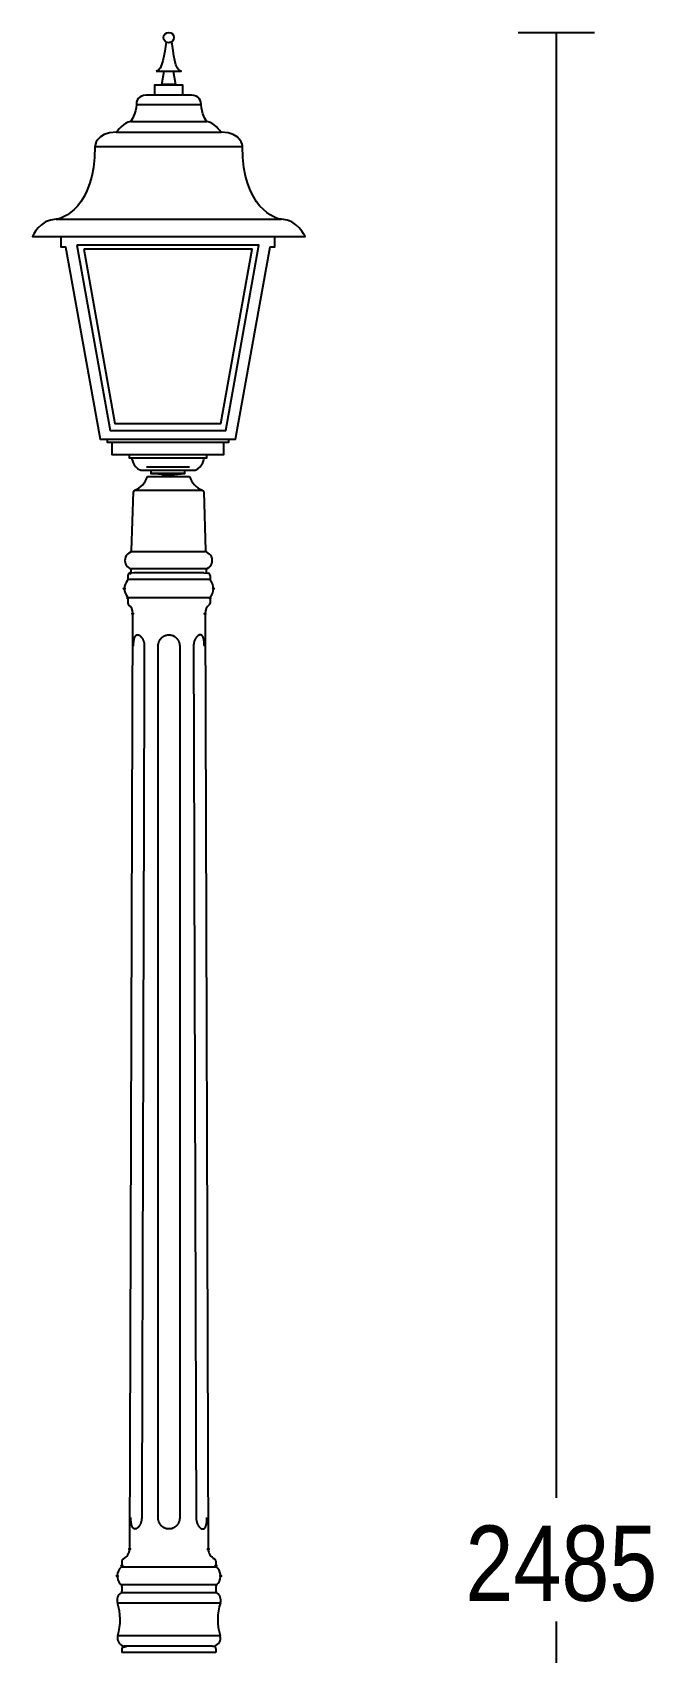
# Model space of a CAD drawing. Extents: x 0 to 72, y 0 to 378.
# Drawn here: x 5.8 to 71.7, y 206.5 to 378.4 of the extents above; entities that cross this region are included whole.
import ezdxf

# ---------------------------------------------------------------- set-up
doc = ezdxf.new("R2010")
doc.units = 0
doc.layers.add('LIVELLO_1', color=160, linetype='Continuous')
doc.styles.add('STD', font='txt')

# ---------------------------------------------------------------- blocks, each defined once
blk = doc.blocks.new('AI9-BLK1')
at = {"layer": 'LIVELLO_1', "color": 7}
for p, q in [((21.67, 189.06), (29.78, 189.06)), ((25.72, 189.06), (25.72, 33.6)), ((-18.81, 181.42), (-11.94, 181.42)), ((-19.41, 179.6), (-11.35, 179.6)), ((-20.93, 178.48), (-9.82, 178.48)), ((-23.2, 176.95), (-7.56, 176.95)), ((-27.33, 169.23), (-3.43, 169.23)), ((-21.92, 145.92), (-9.02, 145.92)), ((-21.4, 145.6), (-9.54, 145.6)), ((-19.59, 144.26), (-11.34, 144.26)), ((-19.31, 143.94), (-11.62, 143.94)), ((-17.75, 142.96), (-13.18, 142.96)), ((-17.63, 141.95), (-15.4, 141.95)), ((-17.27, 142.6), (-13.66, 142.6)), ((-13.72, 142.27), (-17.13, 142.27)), ((-16.1, 142.17), (-17.13, 142.27)), ((-16.83, 142.25), (-14.1, 142.25)), ((-16.1, 142.17), (-15.6, 142.17)), ((-15.6, 142.17), (-15.43, 142.17)), ((-15.43, 142.17), (-15.25, 142.17)), ((-15.4, 141.95), (-13.17, 141.95)), ((-15.25, 142.17), (-14.75, 142.17)), ((-14.75, 142.17), (-13.72, 142.27)), ((-19.31, 134.1), (-19.12, 140.3)), ((-15.4, 140.46), (-19.04, 140.46)), ((-11.75, 140.46), (-15.4, 140.46)), ((-11.67, 140.3), (-11.48, 134.1)), ((-15.4, 133.94), (-19.31, 133.94)), ((-11.48, 133.94), (-15.4, 133.94)), ((-19.71, 131.45), (-19.71, 131.02)), ((-11, 131.02), (-19.71, 131.02)), ((-19.08, 131.71), (-19.49, 131.67)), ((-15.4, 132.13), (-19.37, 132.13)), ((-19.37, 131.67), (-19.37, 131.98)), ((-11.64, 131.71), (-19.08, 131.71)), ((-11.89, 131.71), (-18.74, 131.71)), ((-11.42, 132.13), (-15.4, 132.13)), ((-11.64, 131.71), (-11.23, 131.67)), ((-11.42, 131.98), (-11.42, 131.67)), ((-11, 131.45), (-11, 131.02)), ((-19.71, 129.06), (-19.71, 128.51)), ((-11, 129.06), (-19.71, 129.06)), ((-11, 129.06), (-11, 128.51)), ((-19.52, 28.16), (-19.19, 127.42)), ((-11.52, 127.42), (-11.19, 28.16)), ((-10.3, 26.23), (-20.42, 26.23)), ((-20.34, 26.88), (-20.34, 26.4)), ((-10.37, 26.88), (-10.37, 26.4)), ((-10.3, 24.35), (-20.42, 24.35)), ((-20.34, 24.18), (-20.34, 23.67)), ((-10.37, 24.18), (-10.37, 23.67)), ((-20.81, 22.46), (-9.9, 22.46)), ((-10.27, 23.49), (-20.44, 23.49)), ((-20.78, 18.98), (-9.93, 18.98)), ((25.72, 20.46), (25.72, -167.7)), ((-20.34, 17.58), (-20.34, 17.17)), ((-20.12, 17.8), (-19.82, 17.83)), ((-10.72, 17.83), (-19.99, 17.83)), ((-10.89, 17.83), (-19.82, 17.83)), ((-10.59, 17.8), (-10.89, 17.83)), ((-10.37, 17.58), (-10.37, 17.17)), ((-10.37, 17.17), (-20.34, 17.17))]:
    blk.add_line(p, q, dxfattribs=at)
for points in [[(-14.65, 183.52), (-16.1, 183.52), (-15.86, 184.94), (-14.89, 184.94)], [(-25.12, 166.48), (-21.6, 146.83), (-9.33, 146.83), (-5.81, 166.48)], [(-24.4, 166.08), (-21.08, 147.58), (-9.86, 147.58), (-6.53, 166.08)]]:
    blk.add_lwpolyline(points, close=True, dxfattribs=at)
blk.add_lwpolyline([(-16.85, 182.41), (-16.85, 183.49), (-15.4, 183.49), (-13.91, 183.49), (-13.91, 182.41)], dxfattribs=at)
for centre, radius in [((-15.38, 188.51), 0.547), ((-20.09, 130.04), 0.0685), ((-19.71, 129.06), 0.0685), ((-11, 129.06), 0.0684), ((-11.52, 127.38), 0.0685), ((-19.52, 28.16), 0.0688), ((-9.87, 25.29), 0.0685), ((-20.12, 17.8), 0.068)]:
    blk.add_circle(centre, radius, dxfattribs=at)
for centre, major_axis, ratio in [((-19.49, 131.67), (0.0001, -0.0718), 0.977218), ((-10.63, 130.04), (0.0692, 0), 0.987641), ((-19.19, 127.38), (0.0693, 0), 0.988914), ((-11.19, 28.16), (0.0693, 0), 0.988914), ((-20.34, 26.4), (-0.0022, -0.072), 0.943358), ((-10.37, 26.4), (0.0027, -0.072), 0.962257), ((-20.84, 25.29), (0.0702, 0), 0.974574), ((-19.99, 17.83), (0.0685, 0), 0.973943)]:
    blk.add_ellipse(centre, major_axis=major_axis, ratio=ratio, dxfattribs=at)
for points, knots in [([(-16.71, 184.94), (-16.06, 184.94), (-15.83, 186.87), (-15.64, 188.03), (-15.56, 187.99), (-15.47, 187.97), (-15.38, 187.97), (-15.26, 187.97), (-15.15, 188.01), (-15.06, 188.07), (-14.86, 186.91), (-14.71, 184.94), (-14.05, 184.94), (-14.05, 184.94), (-16.71, 184.94), (-16.71, 184.94)], [0, 0, 0, 0, 1, 1, 1, 2, 2, 2, 3, 3, 3, 4, 4, 4, 5, 5, 5, 5]), ([(-15.38, 167.41), (-15.38, 167.41), (-29.84, 167.41), (-29.84, 167.41), (-29.84, 167.41), (-29.05, 169.23), (-27.33, 169.23), (-26.78, 169.23), (-23.2, 170.41), (-23.2, 176.95), (-23.2, 176.95), (-23.15, 178.48), (-20.93, 178.48), (-20.93, 178.48), (-20.09, 179.6), (-19.41, 179.6), (-19.41, 179.6), (-18.81, 180.49), (-18.81, 181.42), (-18.81, 182.11), (-18.31, 182.41), (-17.49, 182.41), (-17.49, 182.41), (-15.38, 182.41), (-15.38, 182.41), (-15.38, 182.41), (-13.27, 182.41), (-13.27, 182.41), (-12.44, 182.41), (-11.94, 182.11), (-11.94, 181.42), (-11.94, 180.49), (-11.35, 179.6), (-11.35, 179.6), (-10.66, 179.6), (-9.82, 178.48), (-9.82, 178.48), (-7.6, 178.48), (-7.56, 176.95), (-7.56, 176.95), (-7.56, 170.41), (-3.97, 169.23), (-3.43, 169.23), (-1.71, 169.23), (-0.92, 167.41), (-0.92, 167.41), (-0.92, 167.41), (-15.38, 167.41), (-15.38, 167.41)], [0, 0, 0, 0, 1, 1, 1, 2, 2, 2, 3, 3, 3, 4, 4, 4, 5, 5, 5, 6, 6, 6, 7, 7, 7, 8, 8, 8, 9, 9, 9, 10, 10, 10, 11, 11, 11, 12, 12, 12, 13, 13, 13, 14, 14, 14, 15, 15, 15, 16, 16, 16, 16]), ([(-26.81, 167.35), (-26.81, 167.35), (-26.81, 166.32), (-26.81, 166.32), (-26.81, 166.32), (-26.33, 166.32), (-26.33, 166.32), (-26.33, 166.32), (-22.64, 145.92), (-22.64, 145.92), (-22.64, 145.92), (-21.92, 145.92), (-21.92, 145.92), (-21.92, 145.92), (-21.92, 145.6), (-21.92, 145.6), (-21.92, 145.6), (-21.4, 145.6), (-21.4, 145.6), (-21.4, 145.6), (-21.4, 144.26), (-21.4, 144.26), (-21.4, 144.26), (-19.59, 144.26), (-19.59, 144.26), (-19.59, 144.26), (-19.59, 143.94), (-19.59, 143.94), (-19.59, 143.94), (-19.31, 143.94), (-19.31, 143.94), (-19.31, 143.94), (-19.23, 142.96), (-18.35, 142.6), (-18.35, 142.6), (-17.27, 142.6), (-17.27, 142.6), (-17.27, 142.6), (-17.27, 142.25), (-17.27, 142.25), (-17.27, 142.25), (-16.83, 142.25), (-16.83, 142.25)], [0, 0, 0, 0, 1, 1, 1, 2, 2, 2, 3, 3, 3, 4, 4, 4, 5, 5, 5, 6, 6, 6, 7, 7, 7, 8, 8, 8, 9, 9, 9, 10, 10, 10, 11, 11, 11, 12, 12, 12, 13, 13, 13, 14, 14, 14, 14]), ([(-14.1, 142.25), (-14.1, 142.25), (-13.66, 142.25), (-13.66, 142.25), (-13.66, 142.25), (-13.66, 142.6), (-13.66, 142.6), (-13.66, 142.6), (-12.58, 142.6), (-12.58, 142.6), (-11.7, 142.96), (-11.62, 143.94), (-11.62, 143.94), (-11.62, 143.94), (-11.34, 143.94), (-11.34, 143.94), (-11.34, 143.94), (-11.34, 144.26), (-11.34, 144.26), (-11.34, 144.26), (-9.54, 144.26), (-9.54, 144.26), (-9.54, 144.26), (-9.54, 145.6), (-9.54, 145.6), (-9.54, 145.6), (-9.02, 145.6), (-9.02, 145.6), (-9.02, 145.6), (-9.02, 145.92), (-9.02, 145.92), (-9.02, 145.92), (-8.3, 145.92), (-8.3, 145.92), (-8.3, 145.92), (-4.61, 166.32), (-4.61, 166.32), (-4.61, 166.32), (-4.13, 166.32), (-4.13, 166.32), (-4.13, 166.32), (-4.13, 167.35), (-4.13, 167.35)], [0, 0, 0, 0, 1, 1, 1, 2, 2, 2, 3, 3, 3, 4, 4, 4, 5, 5, 5, 6, 6, 6, 7, 7, 7, 8, 8, 8, 9, 9, 9, 10, 10, 10, 11, 11, 11, 12, 12, 12, 13, 13, 13, 14, 14, 14, 14]), ([(-15.6, 142.17), (-15.6, 142.17), (-15.6, 142.17), (-15.6, 142.17), (-15.6, 142.17), (-15.6, 142.17), (-15.6, 142.17), (-15.6, 142.17), (-15.6, 142.17), (-15.6, 142.17)], [0, 0, 0, 0, 1, 1, 1, 2, 2, 2, 3, 3, 3, 3]), ([(-15.43, 142.17), (-15.43, 142.17), (-15.43, 142.17), (-15.43, 142.17), (-15.43, 142.17), (-15.43, 142.17), (-15.43, 142.17), (-15.43, 142.17), (-15.43, 142.17), (-15.43, 142.17)], [0, 0, 0, 0, 1, 1, 1, 2, 2, 2, 3, 3, 3, 3]), ([(-19.45, 133.9), (-19.93, 133.71), (-20.16, 133.16), (-19.96, 132.67), (-19.87, 132.46), (-19.71, 132.29), (-19.5, 132.18)], [0, 0, 0, 0, 1, 1, 1, 2, 2, 2, 2]), ([(-11.3, 132.18), (-10.83, 132.41), (-10.63, 132.97), (-10.85, 133.44), (-10.95, 133.65), (-11.13, 133.81), (-11.34, 133.9)], [0, 0, 0, 0, 1, 1, 1, 2, 2, 2, 2]), ([(-19.11, 123.93), (-19.11, 123.98), (-19.11, 124.02), (-19.1, 124.07), (-19.1, 124.11), (-19.1, 124.15), (-19.1, 124.19), (-19.1, 124.22), (-19.1, 124.25), (-19.1, 124.28), (-19.09, 124.31), (-19.09, 124.35), (-19.09, 124.38), (-19.09, 124.4), (-19.08, 124.42), (-19.08, 124.44), (-19.08, 124.46), (-19.08, 124.48), (-19.08, 124.5), (-19.07, 124.52), (-19.07, 124.54), (-19.07, 124.56), (-19.06, 124.58), (-19.06, 124.6), (-19.05, 124.63), (-19.05, 124.65), (-19.05, 124.66), (-19.04, 124.69), (-19.04, 124.7), (-19.03, 124.72), (-19.03, 124.74), (-19.02, 124.76), (-19.02, 124.78), (-19.02, 124.79), (-19.01, 124.81), (-19.01, 124.83), (-19, 124.84), (-18.99, 124.86), (-18.99, 124.87), (-18.98, 124.89), (-18.98, 124.9), (-18.97, 124.91), (-18.96, 124.93), (-18.96, 124.94), (-18.95, 124.96), (-18.94, 124.97), (-18.94, 124.98), (-18.93, 124.99), (-18.92, 125), (-18.92, 125.01), (-18.91, 125.02), (-18.91, 125.03), (-18.9, 125.04), (-18.89, 125.05), (-18.88, 125.06), (-18.88, 125.06), (-18.87, 125.07), (-18.86, 125.08), (-18.85, 125.08), (-18.85, 125.09), (-18.84, 125.1), (-18.83, 125.1), (-18.82, 125.11), (-18.81, 125.11), (-18.8, 125.12), (-18.79, 125.12), (-18.79, 125.12), (-18.78, 125.13), (-18.77, 125.13), (-18.76, 125.14), (-18.75, 125.14), (-18.74, 125.14), (-18.74, 125.14), (-18.73, 125.14), (-18.72, 125.14), (-18.71, 125.14), (-18.7, 125.15), (-18.69, 125.15), (-18.68, 125.15), (-18.67, 125.15), (-18.66, 125.15), (-18.65, 125.14), (-18.64, 125.14), (-18.63, 125.14), (-18.62, 125.14), (-18.61, 125.14), (-18.6, 125.14), (-18.59, 125.13), (-18.58, 125.13), (-18.58, 125.13), (-18.56, 125.12), (-18.55, 125.12), (-18.54, 125.11), (-18.53, 125.11), (-18.53, 125.11), (-18.51, 125.1), (-18.5, 125.1), (-18.49, 125.09), (-18.48, 125.08), (-18.47, 125.08), (-18.46, 125.07), (-18.45, 125.06), (-18.44, 125.06), (-18.43, 125.05), (-18.42, 125.04), (-18.41, 125.03), (-18.4, 125.02), (-18.38, 125.01), (-18.37, 125), (-18.36, 124.99), (-18.35, 124.98), (-18.34, 124.97), (-18.33, 124.96), (-18.32, 124.94), (-18.31, 124.93), (-18.3, 124.92), (-18.28, 124.9), (-18.27, 124.89), (-18.26, 124.88), (-18.25, 124.86), (-18.24, 124.84), (-18.22, 124.83), (-18.21, 124.81), (-18.2, 124.8), (-18.19, 124.78), (-18.18, 124.76), (-18.17, 124.74), (-18.16, 124.72), (-18.15, 124.71), (-18.14, 124.69), (-18.13, 124.67), (-18.12, 124.65), (-18.12, 124.63), (-18.1, 124.61), (-18.09, 124.58), (-18.08, 124.57), (-18.08, 124.54), (-18.07, 124.52), (-18.06, 124.5), (-18.05, 124.48), (-18.05, 124.46), (-18.04, 124.44), (-18.03, 124.42), (-18.03, 124.4), (-18.02, 124.38), (-18.01, 124.35), (-18.01, 124.31), (-18, 124.29), (-18, 124.25), (-17.99, 124.22), (-17.98, 124.19), (-17.98, 124.15), (-17.97, 124.11), (-17.97, 124.07), (-17.97, 124.02), (-17.97, 123.98), (-17.97, 123.93)], [0, 0, 0, 0, 1, 1, 1, 2, 2, 2, 3, 3, 3, 4, 4, 4, 5, 5, 5, 6, 6, 6, 7, 7, 7, 8, 8, 8, 9, 9, 9, 10, 10, 10, 11, 11, 11, 12, 12, 12, 13, 13, 13, 14, 14, 14, 15, 15, 15, 16, 16, 16, 17, 17, 17, 18, 18, 18, 19, 19, 19, 20, 20, 20, 21, 21, 21, 22, 22, 22, 23, 23, 23, 24, 24, 24, 25, 25, 25, 26, 26, 26, 27, 27, 27, 28, 28, 28, 29, 29, 29, 30, 30, 30, 31, 31, 31, 32, 32, 32, 33, 33, 33, 34, 34, 34, 35, 35, 35, 36, 36, 36, 37, 37, 37, 38, 38, 38, 39, 39, 39, 40, 40, 40, 41, 41, 41, 42, 42, 42, 43, 43, 43, 44, 44, 44, 45, 45, 45, 46, 46, 46, 47, 47, 47, 48, 48, 48, 49, 49, 49, 50, 50, 50, 51, 51, 51, 52, 52, 52, 52]), ([(-17.97, 123.93), (-18.01, 108.53), (-18.06, 93.12), (-18.1, 77.71), (-18.15, 62.31), (-18.19, 46.9), (-18.24, 31.49)], [0, 0, 0, 0, 1, 1, 1, 2, 2, 2, 2]), ([(-16.5, 123.93), (-16.5, 123.97), (-16.5, 124.02), (-16.49, 124.06), (-16.49, 124.1), (-16.48, 124.14), (-16.48, 124.18), (-16.47, 124.21), (-16.46, 124.24), (-16.46, 124.27), (-16.45, 124.29), (-16.44, 124.32), (-16.43, 124.35), (-16.42, 124.37), (-16.42, 124.39), (-16.41, 124.41), (-16.4, 124.43), (-16.39, 124.45), (-16.38, 124.47), (-16.37, 124.49), (-16.36, 124.51), (-16.35, 124.53), (-16.34, 124.55), (-16.33, 124.57), (-16.32, 124.59), (-16.31, 124.61), (-16.3, 124.63), (-16.29, 124.64), (-16.28, 124.66), (-16.26, 124.68), (-16.25, 124.7), (-16.23, 124.71), (-16.22, 124.73), (-16.21, 124.75), (-16.19, 124.77), (-16.18, 124.78), (-16.16, 124.8), (-16.15, 124.82), (-16.13, 124.83), (-16.12, 124.84), (-16.1, 124.86), (-16.09, 124.88), (-16.07, 124.89), (-16.05, 124.9), (-16.04, 124.91), (-16.02, 124.92), (-16, 124.94), (-15.99, 124.95), (-15.97, 124.96), (-15.95, 124.97), (-15.94, 124.98), (-15.92, 124.99), (-15.9, 125), (-15.89, 125.01), (-15.87, 125.03), (-15.85, 125.03), (-15.83, 125.04), (-15.82, 125.05), (-15.8, 125.05), (-15.78, 125.06), (-15.77, 125.07), (-15.75, 125.07), (-15.74, 125.08), (-15.72, 125.09), (-15.71, 125.09), (-15.69, 125.1), (-15.67, 125.1), (-15.65, 125.11), (-15.63, 125.11), (-15.61, 125.12), (-15.59, 125.12), (-15.56, 125.13), (-15.54, 125.13), (-15.51, 125.14), (-15.48, 125.14), (-15.45, 125.14), (-15.42, 125.14), (-15.39, 125.15), (-15.36, 125.15)], [0, 0, 0, 0, 1, 1, 1, 2, 2, 2, 3, 3, 3, 4, 4, 4, 5, 5, 5, 6, 6, 6, 7, 7, 7, 8, 8, 8, 9, 9, 9, 10, 10, 10, 11, 11, 11, 12, 12, 12, 13, 13, 13, 14, 14, 14, 15, 15, 15, 16, 16, 16, 17, 17, 17, 18, 18, 18, 19, 19, 19, 20, 20, 20, 21, 21, 21, 22, 22, 22, 23, 23, 23, 24, 24, 24, 25, 25, 25, 26, 26, 26, 26]), ([(-16.5, 31.49), (-16.5, 46.9), (-16.5, 62.31), (-16.5, 77.71), (-16.5, 93.12), (-16.5, 108.53), (-16.5, 123.93)], [0, 0, 0, 0, 1, 1, 1, 2, 2, 2, 2]), ([(-15.36, 125.15), (-15.33, 125.15), (-15.29, 125.14), (-15.26, 125.14), (-15.23, 125.14), (-15.2, 125.14), (-15.18, 125.13), (-15.15, 125.13), (-15.13, 125.12), (-15.11, 125.12), (-15.08, 125.11), (-15.06, 125.11), (-15.04, 125.1), (-15.03, 125.1), (-15.01, 125.09), (-14.99, 125.09), (-14.98, 125.08), (-14.96, 125.07), (-14.95, 125.07), (-14.93, 125.06), (-14.91, 125.06), (-14.9, 125.05), (-14.88, 125.04), (-14.86, 125.03), (-14.85, 125.03), (-14.83, 125.01), (-14.81, 125), (-14.79, 124.99), (-14.78, 124.98), (-14.76, 124.97), (-14.74, 124.96), (-14.73, 124.95), (-14.71, 124.94), (-14.69, 124.92), (-14.68, 124.91), (-14.66, 124.9), (-14.65, 124.89), (-14.63, 124.88), (-14.62, 124.86), (-14.6, 124.84), (-14.58, 124.83), (-14.57, 124.82), (-14.55, 124.8), (-14.54, 124.78), (-14.52, 124.77), (-14.51, 124.75), (-14.49, 124.74), (-14.48, 124.71), (-14.47, 124.7), (-14.45, 124.68), (-14.44, 124.66), (-14.43, 124.65), (-14.42, 124.63), (-14.4, 124.61), (-14.39, 124.59), (-14.38, 124.57), (-14.37, 124.55), (-14.36, 124.53), (-14.35, 124.51), (-14.34, 124.49), (-14.33, 124.47), (-14.32, 124.45), (-14.31, 124.43), (-14.31, 124.41), (-14.3, 124.39), (-14.29, 124.37), (-14.28, 124.35), (-14.27, 124.32), (-14.27, 124.29), (-14.26, 124.27), (-14.25, 124.24), (-14.24, 124.21), (-14.24, 124.18), (-14.23, 124.14), (-14.22, 124.1), (-14.22, 124.06), (-14.22, 124.02), (-14.21, 123.97), (-14.21, 123.93)], [0, 0, 0, 0, 1, 1, 1, 2, 2, 2, 3, 3, 3, 4, 4, 4, 5, 5, 5, 6, 6, 6, 7, 7, 7, 8, 8, 8, 9, 9, 9, 10, 10, 10, 11, 11, 11, 12, 12, 12, 13, 13, 13, 14, 14, 14, 15, 15, 15, 16, 16, 16, 17, 17, 17, 18, 18, 18, 19, 19, 19, 20, 20, 20, 21, 21, 21, 22, 22, 22, 23, 23, 23, 24, 24, 24, 25, 25, 25, 26, 26, 26, 26]), ([(-14.21, 123.93), (-14.21, 108.53), (-14.21, 93.12), (-14.21, 77.71), (-14.21, 62.31), (-14.21, 46.9), (-14.21, 31.49)], [0, 0, 0, 0, 1, 1, 1, 2, 2, 2, 2]), ([(-11.6, 123.93), (-11.6, 123.98), (-11.6, 124.02), (-11.61, 124.07), (-11.61, 124.11), (-11.61, 124.15), (-11.61, 124.19), (-11.61, 124.22), (-11.62, 124.25), (-11.62, 124.28), (-11.62, 124.31), (-11.62, 124.35), (-11.63, 124.38), (-11.63, 124.4), (-11.63, 124.42), (-11.63, 124.44), (-11.63, 124.46), (-11.64, 124.48), (-11.64, 124.5), (-11.64, 124.52), (-11.65, 124.54), (-11.65, 124.56), (-11.65, 124.58), (-11.66, 124.6), (-11.66, 124.63), (-11.66, 124.65), (-11.67, 124.66), (-11.67, 124.69), (-11.68, 124.7), (-11.68, 124.72), (-11.69, 124.74), (-11.69, 124.76), (-11.7, 124.78), (-11.7, 124.79), (-11.7, 124.81), (-11.71, 124.83), (-11.71, 124.84), (-11.72, 124.86), (-11.72, 124.87), (-11.73, 124.89), (-11.74, 124.9), (-11.74, 124.92), (-11.75, 124.93), (-11.76, 124.94), (-11.76, 124.96), (-11.77, 124.97), (-11.77, 124.98), (-11.78, 124.99), (-11.79, 125), (-11.79, 125.01), (-11.8, 125.02), (-11.81, 125.03), (-11.82, 125.04), (-11.82, 125.05), (-11.83, 125.06), (-11.84, 125.06), (-11.85, 125.07), (-11.85, 125.08), (-11.86, 125.08), (-11.87, 125.09), (-11.88, 125.1), (-11.89, 125.1), (-11.89, 125.11), (-11.9, 125.11), (-11.91, 125.12), (-11.92, 125.12), (-11.93, 125.12), (-11.93, 125.13), (-11.94, 125.13), (-11.95, 125.14), (-11.96, 125.14), (-11.97, 125.14), (-11.98, 125.14), (-11.99, 125.14), (-12, 125.14), (-12.01, 125.14), (-12.01, 125.15), (-12.02, 125.15), (-12.03, 125.15), (-12.04, 125.15), (-12.05, 125.15), (-12.06, 125.14), (-12.07, 125.14), (-12.08, 125.14), (-12.09, 125.14), (-12.1, 125.14), (-12.11, 125.14), (-12.12, 125.13), (-12.13, 125.13), (-12.14, 125.13), (-12.15, 125.12), (-12.16, 125.12), (-12.17, 125.11), (-12.18, 125.11), (-12.19, 125.11), (-12.2, 125.1), (-12.21, 125.1), (-12.22, 125.09), (-12.23, 125.08), (-12.24, 125.08), (-12.25, 125.07), (-12.26, 125.06), (-12.27, 125.06), (-12.29, 125.05), (-12.3, 125.04), (-12.31, 125.03), (-12.32, 125.02), (-12.33, 125.01), (-12.34, 125), (-12.35, 124.99), (-12.36, 124.98), (-12.37, 124.97), (-12.39, 124.96), (-12.4, 124.94), (-12.41, 124.93), (-12.42, 124.92), (-12.43, 124.9), (-12.44, 124.89), (-12.45, 124.87), (-12.47, 124.86), (-12.48, 124.84), (-12.49, 124.83), (-12.5, 124.81), (-12.51, 124.8), (-12.52, 124.78), (-12.53, 124.76), (-12.54, 124.74), (-12.55, 124.72), (-12.56, 124.7), (-12.57, 124.69), (-12.58, 124.66), (-12.59, 124.65), (-12.6, 124.63), (-12.61, 124.6), (-12.62, 124.58), (-12.63, 124.56), (-12.64, 124.54), (-12.65, 124.52), (-12.65, 124.5), (-12.66, 124.48), (-12.67, 124.46), (-12.67, 124.44), (-12.68, 124.42), (-12.68, 124.4), (-12.69, 124.38), (-12.7, 124.35), (-12.71, 124.31), (-12.71, 124.28), (-12.72, 124.25), (-12.72, 124.22), (-12.73, 124.19), (-12.73, 124.15), (-12.74, 124.11), (-12.74, 124.07), (-12.75, 124.02), (-12.75, 123.98), (-12.75, 123.93)], [0, 0, 0, 0, 1, 1, 1, 2, 2, 2, 3, 3, 3, 4, 4, 4, 5, 5, 5, 6, 6, 6, 7, 7, 7, 8, 8, 8, 9, 9, 9, 10, 10, 10, 11, 11, 11, 12, 12, 12, 13, 13, 13, 14, 14, 14, 15, 15, 15, 16, 16, 16, 17, 17, 17, 18, 18, 18, 19, 19, 19, 20, 20, 20, 21, 21, 21, 22, 22, 22, 23, 23, 23, 24, 24, 24, 25, 25, 25, 26, 26, 26, 27, 27, 27, 28, 28, 28, 29, 29, 29, 30, 30, 30, 31, 31, 31, 32, 32, 32, 33, 33, 33, 34, 34, 34, 35, 35, 35, 36, 36, 36, 37, 37, 37, 38, 38, 38, 39, 39, 39, 40, 40, 40, 41, 41, 41, 42, 42, 42, 43, 43, 43, 44, 44, 44, 45, 45, 45, 46, 46, 46, 47, 47, 47, 48, 48, 48, 49, 49, 49, 50, 50, 50, 51, 51, 51, 52, 52, 52, 52]), ([(-12.75, 123.93), (-12.7, 108.53), (-12.66, 93.12), (-12.61, 77.71), (-12.56, 62.31), (-12.52, 46.9), (-12.47, 31.49)], [0, 0, 0, 0, 1, 1, 1, 2, 2, 2, 2]), ([(-18.24, 31.49), (-18.24, 31.45), (-18.24, 31.4), (-18.25, 31.36), (-18.25, 31.32), (-18.25, 31.28), (-18.26, 31.23), (-18.27, 31.2), (-18.27, 31.17), (-18.28, 31.14), (-18.28, 31.11), (-18.29, 31.08), (-18.3, 31.05), (-18.3, 31.03), (-18.31, 31.01), (-18.32, 30.99), (-18.33, 30.96), (-18.33, 30.94), (-18.34, 30.92), (-18.35, 30.9), (-18.36, 30.88), (-18.36, 30.86), (-18.37, 30.84), (-18.38, 30.82), (-18.39, 30.8), (-18.4, 30.78), (-18.41, 30.76), (-18.42, 30.74), (-18.43, 30.72), (-18.44, 30.7), (-18.45, 30.69), (-18.45, 30.67), (-18.47, 30.65), (-18.48, 30.64), (-18.49, 30.62), (-18.5, 30.6), (-18.51, 30.59), (-18.52, 30.57), (-18.53, 30.56), (-18.54, 30.55), (-18.55, 30.53), (-18.56, 30.51), (-18.58, 30.5), (-18.58, 30.49), (-18.6, 30.48), (-18.61, 30.47), (-18.62, 30.46), (-18.63, 30.44), (-18.64, 30.43), (-18.65, 30.42), (-18.66, 30.41), (-18.67, 30.41), (-18.68, 30.4), (-18.69, 30.39), (-18.71, 30.38), (-18.72, 30.37), (-18.73, 30.37), (-18.74, 30.35), (-18.75, 30.35), (-18.76, 30.34), (-18.77, 30.34), (-18.78, 30.33), (-18.79, 30.33), (-18.8, 30.32), (-18.81, 30.31), (-18.82, 30.31), (-18.83, 30.31), (-18.84, 30.3), (-18.85, 30.3), (-18.86, 30.3), (-18.87, 30.29), (-18.88, 30.29), (-18.89, 30.29), (-18.9, 30.28), (-18.91, 30.28), (-18.92, 30.28), (-18.93, 30.28), (-18.94, 30.28), (-18.95, 30.28), (-18.95, 30.28), (-18.98, 30.28), (-18.98, 30.28), (-18.98, 30.28), (-19, 30.28), (-19.01, 30.28), (-19.02, 30.29), (-19.02, 30.29), (-19.03, 30.29), (-19.04, 30.29), (-19.05, 30.3), (-19.06, 30.3), (-19.07, 30.31), (-19.08, 30.31), (-19.08, 30.31), (-19.09, 30.32), (-19.1, 30.32), (-19.11, 30.33), (-19.12, 30.34), (-19.13, 30.34), (-19.13, 30.35), (-19.14, 30.35), (-19.15, 30.36), (-19.15, 30.37), (-19.16, 30.37), (-19.17, 30.39), (-19.18, 30.4), (-19.18, 30.41), (-19.19, 30.41), (-19.2, 30.42), (-19.2, 30.43), (-19.21, 30.44), (-19.22, 30.46), (-19.23, 30.47), (-19.23, 30.48), (-19.24, 30.5), (-19.25, 30.51), (-19.25, 30.52), (-19.26, 30.54), (-19.27, 30.55), (-19.27, 30.57), (-19.27, 30.58), (-19.28, 30.6), (-19.29, 30.61), (-19.29, 30.63), (-19.3, 30.65), (-19.3, 30.66), (-19.31, 30.68), (-19.31, 30.7), (-19.31, 30.72), (-19.32, 30.74), (-19.32, 30.76), (-19.33, 30.78), (-19.33, 30.79), (-19.34, 30.81), (-19.34, 30.84), (-19.34, 30.86), (-19.35, 30.88), (-19.35, 30.9), (-19.35, 30.92), (-19.36, 30.94), (-19.36, 30.96), (-19.36, 30.98), (-19.36, 31), (-19.37, 31.02), (-19.37, 31.04), (-19.37, 31.07), (-19.37, 31.11), (-19.38, 31.14), (-19.38, 31.17), (-19.38, 31.2), (-19.38, 31.23), (-19.38, 31.27), (-19.38, 31.32), (-19.39, 31.36), (-19.39, 31.4), (-19.39, 31.45), (-19.39, 31.49)], [0, 0, 0, 0, 1, 1, 1, 2, 2, 2, 3, 3, 3, 4, 4, 4, 5, 5, 5, 6, 6, 6, 7, 7, 7, 8, 8, 8, 9, 9, 9, 10, 10, 10, 11, 11, 11, 12, 12, 12, 13, 13, 13, 14, 14, 14, 15, 15, 15, 16, 16, 16, 17, 17, 17, 18, 18, 18, 19, 19, 19, 20, 20, 20, 21, 21, 21, 22, 22, 22, 23, 23, 23, 24, 24, 24, 25, 25, 25, 26, 26, 26, 27, 27, 27, 28, 28, 28, 29, 29, 29, 30, 30, 30, 31, 31, 31, 32, 32, 32, 33, 33, 33, 34, 34, 34, 35, 35, 35, 36, 36, 36, 37, 37, 37, 38, 38, 38, 39, 39, 39, 40, 40, 40, 41, 41, 41, 42, 42, 42, 43, 43, 43, 44, 44, 44, 45, 45, 45, 46, 46, 46, 47, 47, 47, 48, 48, 48, 49, 49, 49, 50, 50, 50, 51, 51, 51, 52, 52, 52, 52]), ([(-15.36, 30.28), (-15.39, 30.28), (-15.43, 30.28), (-15.46, 30.28), (-15.49, 30.29), (-15.52, 30.29), (-15.56, 30.3), (-15.58, 30.3), (-15.6, 30.31), (-15.63, 30.31), (-15.65, 30.32), (-15.67, 30.33), (-15.7, 30.34), (-15.71, 30.34), (-15.73, 30.34), (-15.75, 30.35), (-15.77, 30.36), (-15.78, 30.37), (-15.8, 30.37), (-15.82, 30.38), (-15.83, 30.39), (-15.85, 30.4), (-15.87, 30.41), (-15.89, 30.41), (-15.91, 30.43), (-15.93, 30.43), (-15.94, 30.45), (-15.96, 30.46), (-15.98, 30.47), (-16, 30.48), (-16.01, 30.5), (-16.03, 30.51), (-16.05, 30.53), (-16.07, 30.54), (-16.09, 30.55), (-16.1, 30.57), (-16.12, 30.58), (-16.14, 30.6), (-16.15, 30.61), (-16.17, 30.63), (-16.19, 30.65), (-16.2, 30.67), (-16.21, 30.69), (-16.23, 30.7), (-16.24, 30.72), (-16.26, 30.74), (-16.28, 30.76), (-16.29, 30.78), (-16.3, 30.8), (-16.31, 30.82), (-16.33, 30.84), (-16.34, 30.86), (-16.35, 30.88), (-16.36, 30.9), (-16.37, 30.93), (-16.38, 30.95), (-16.39, 30.97), (-16.4, 30.99), (-16.41, 31.01), (-16.42, 31.03), (-16.43, 31.05), (-16.44, 31.08), (-16.44, 31.11), (-16.45, 31.14), (-16.46, 31.17), (-16.47, 31.2), (-16.48, 31.23), (-16.49, 31.27), (-16.49, 31.32), (-16.5, 31.36), (-16.5, 31.4), (-16.5, 31.45), (-16.5, 31.49)], [0, 0, 0, 0, 1, 1, 1, 2, 2, 2, 3, 3, 3, 4, 4, 4, 5, 5, 5, 6, 6, 6, 7, 7, 7, 8, 8, 8, 9, 9, 9, 10, 10, 10, 11, 11, 11, 12, 12, 12, 13, 13, 13, 14, 14, 14, 15, 15, 15, 16, 16, 16, 17, 17, 17, 18, 18, 18, 19, 19, 19, 20, 20, 20, 21, 21, 21, 22, 22, 22, 23, 23, 23, 24, 24, 24, 24]), ([(-14.21, 31.49), (-14.21, 31.45), (-14.21, 31.4), (-14.22, 31.36), (-14.22, 31.32), (-14.23, 31.27), (-14.24, 31.23), (-14.24, 31.2), (-14.25, 31.17), (-14.26, 31.14), (-14.27, 31.11), (-14.28, 31.08), (-14.29, 31.05), (-14.3, 31.03), (-14.3, 31.01), (-14.31, 30.99), (-14.32, 30.96), (-14.33, 30.94), (-14.34, 30.92), (-14.35, 30.9), (-14.36, 30.88), (-14.37, 30.86), (-14.39, 30.84), (-14.4, 30.82), (-14.41, 30.8), (-14.43, 30.78), (-14.44, 30.76), (-14.45, 30.74), (-14.47, 30.72), (-14.48, 30.7), (-14.5, 30.68), (-14.51, 30.67), (-14.53, 30.65), (-14.54, 30.63), (-14.56, 30.61), (-14.58, 30.6), (-14.6, 30.58), (-14.61, 30.57), (-14.63, 30.55), (-14.65, 30.54), (-14.66, 30.52), (-14.68, 30.51), (-14.7, 30.5), (-14.72, 30.48), (-14.74, 30.47), (-14.75, 30.46), (-14.77, 30.45), (-14.79, 30.43), (-14.81, 30.42), (-14.83, 30.41), (-14.85, 30.41), (-14.86, 30.4), (-14.88, 30.39), (-14.9, 30.38), (-14.91, 30.37), (-14.93, 30.37), (-14.95, 30.36), (-14.97, 30.35), (-14.98, 30.34), (-15, 30.34), (-15.02, 30.34), (-15.04, 30.33), (-15.06, 30.32), (-15.08, 30.31), (-15.11, 30.31), (-15.13, 30.3), (-15.16, 30.3), (-15.19, 30.29), (-15.22, 30.29), (-15.25, 30.28), (-15.29, 30.28), (-15.32, 30.28), (-15.36, 30.28)], [0, 0, 0, 0, 1, 1, 1, 2, 2, 2, 3, 3, 3, 4, 4, 4, 5, 5, 5, 6, 6, 6, 7, 7, 7, 8, 8, 8, 9, 9, 9, 10, 10, 10, 11, 11, 11, 12, 12, 12, 13, 13, 13, 14, 14, 14, 15, 15, 15, 16, 16, 16, 17, 17, 17, 18, 18, 18, 19, 19, 19, 20, 20, 20, 21, 21, 21, 22, 22, 22, 23, 23, 23, 24, 24, 24, 24]), ([(-12.47, 31.49), (-12.47, 31.45), (-12.47, 31.4), (-12.47, 31.36), (-12.46, 31.32), (-12.46, 31.28), (-12.45, 31.23), (-12.45, 31.2), (-12.44, 31.17), (-12.44, 31.14), (-12.43, 31.11), (-12.42, 31.08), (-12.41, 31.05), (-12.41, 31.03), (-12.4, 31.01), (-12.4, 30.99), (-12.39, 30.96), (-12.38, 30.94), (-12.37, 30.92), (-12.37, 30.9), (-12.36, 30.88), (-12.35, 30.86), (-12.34, 30.84), (-12.33, 30.82), (-12.32, 30.8), (-12.31, 30.78), (-12.31, 30.76), (-12.3, 30.74), (-12.29, 30.72), (-12.28, 30.71), (-12.27, 30.69), (-12.26, 30.67), (-12.25, 30.65), (-12.24, 30.64), (-12.23, 30.62), (-12.21, 30.6), (-12.21, 30.59), (-12.19, 30.58), (-12.18, 30.56), (-12.17, 30.55), (-12.16, 30.53), (-12.15, 30.52), (-12.14, 30.5), (-12.13, 30.49), (-12.12, 30.48), (-12.11, 30.47), (-12.1, 30.46), (-12.09, 30.44), (-12.07, 30.43), (-12.06, 30.42), (-12.05, 30.41), (-12.04, 30.41), (-12.03, 30.4), (-12.02, 30.39), (-12.01, 30.38), (-12, 30.37), (-11.99, 30.37), (-11.98, 30.35), (-11.97, 30.35), (-11.96, 30.34), (-11.94, 30.34), (-11.93, 30.33), (-11.92, 30.33), (-11.91, 30.32), (-11.9, 30.31), (-11.89, 30.31), (-11.88, 30.31), (-11.87, 30.3), (-11.86, 30.3), (-11.85, 30.3), (-11.84, 30.29), (-11.83, 30.29), (-11.82, 30.29), (-11.81, 30.28), (-11.8, 30.28), (-11.79, 30.28), (-11.78, 30.28), (-11.77, 30.28), (-11.77, 30.28), (-11.77, 30.28), (-11.74, 30.28), (-11.74, 30.28), (-11.73, 30.28), (-11.72, 30.28), (-11.71, 30.28), (-11.7, 30.29), (-11.69, 30.29), (-11.68, 30.29), (-11.67, 30.29), (-11.66, 30.3), (-11.66, 30.3), (-11.65, 30.31), (-11.64, 30.31), (-11.63, 30.31), (-11.62, 30.32), (-11.61, 30.32), (-11.6, 30.33), (-11.6, 30.34), (-11.59, 30.34), (-11.58, 30.35), (-11.57, 30.35), (-11.57, 30.36), (-11.56, 30.37), (-11.55, 30.37), (-11.54, 30.39), (-11.54, 30.4), (-11.53, 30.41), (-11.52, 30.41), (-11.52, 30.42), (-11.51, 30.43), (-11.5, 30.44), (-11.49, 30.46), (-11.49, 30.47), (-11.48, 30.48), (-11.47, 30.5), (-11.47, 30.51), (-11.46, 30.52), (-11.46, 30.54), (-11.45, 30.55), (-11.45, 30.57), (-11.44, 30.58), (-11.43, 30.6), (-11.43, 30.61), (-11.42, 30.63), (-11.41, 30.65), (-11.41, 30.66), (-11.41, 30.68), (-11.4, 30.7), (-11.4, 30.72), (-11.39, 30.74), (-11.39, 30.76), (-11.38, 30.78), (-11.38, 30.79), (-11.38, 30.81), (-11.37, 30.84), (-11.37, 30.86), (-11.37, 30.88), (-11.36, 30.9), (-11.36, 30.92), (-11.36, 30.94), (-11.36, 30.96), (-11.35, 30.98), (-11.35, 31), (-11.35, 31.02), (-11.35, 31.04), (-11.34, 31.07), (-11.34, 31.11), (-11.34, 31.14), (-11.34, 31.17), (-11.33, 31.2), (-11.33, 31.23), (-11.33, 31.27), (-11.33, 31.32), (-11.33, 31.36), (-11.32, 31.4), (-11.32, 31.45), (-11.32, 31.49)], [0, 0, 0, 0, 1, 1, 1, 2, 2, 2, 3, 3, 3, 4, 4, 4, 5, 5, 5, 6, 6, 6, 7, 7, 7, 8, 8, 8, 9, 9, 9, 10, 10, 10, 11, 11, 11, 12, 12, 12, 13, 13, 13, 14, 14, 14, 15, 15, 15, 16, 16, 16, 17, 17, 17, 18, 18, 18, 19, 19, 19, 20, 20, 20, 21, 21, 21, 22, 22, 22, 23, 23, 23, 24, 24, 24, 25, 25, 25, 26, 26, 26, 27, 27, 27, 28, 28, 28, 29, 29, 29, 30, 30, 30, 31, 31, 31, 32, 32, 32, 33, 33, 33, 34, 34, 34, 35, 35, 35, 36, 36, 36, 37, 37, 37, 38, 38, 38, 39, 39, 39, 40, 40, 40, 41, 41, 41, 42, 42, 42, 43, 43, 43, 44, 44, 44, 45, 45, 45, 46, 46, 46, 47, 47, 47, 48, 48, 48, 49, 49, 49, 50, 50, 50, 51, 51, 51, 52, 52, 52, 52]), ([(-20.42, 26.23), (-20.94, 25.77), (-20.98, 24.97), (-20.52, 24.45), (-20.49, 24.42), (-20.45, 24.38), (-20.42, 24.35)], [0, 0, 0, 0, 1, 1, 1, 2, 2, 2, 2]), ([(-10.3, 24.35), (-9.78, 24.81), (-9.73, 25.61), (-10.19, 26.12), (-10.22, 26.16), (-10.26, 26.19), (-10.3, 26.23)], [0, 0, 0, 0, 1, 1, 1, 2, 2, 2, 2]), ([(-20.78, 18.98), (-20.93, 18.51), (-20.67, 18.01), (-20.2, 17.86), (-20.13, 17.84), (-20.06, 17.83), (-19.99, 17.83)], [0, 0, 0, 0, 1, 1, 1, 2, 2, 2, 2]), ([(-10.72, 17.83), (-10.23, 17.86), (-9.86, 18.29), (-9.89, 18.78), (-9.9, 18.85), (-9.91, 18.91), (-9.93, 18.98)], [0, 0, 0, 0, 1, 1, 1, 2, 2, 2, 2])]:
    blk.add_open_spline(points, degree=3, knots=knots, dxfattribs=at)
for points in [[(-18.98, 140.51), (-18.33, 140.75), (-17.83, 141.28), (-17.63, 141.95)], [(-13.17, 141.95), (-12.96, 141.28), (-12.47, 140.75), (-11.82, 140.51)], [(-18.98, 140.51), (-19.06, 140.47), (-19.12, 140.39), (-19.12, 140.3)], [(-11.67, 140.3), (-11.67, 140.39), (-11.73, 140.47), (-11.82, 140.51)], [(-19.45, 133.9), (-19.37, 133.93), (-19.31, 134.01), (-19.31, 134.1)], [(-11.48, 134.1), (-11.48, 134.01), (-11.43, 133.93), (-11.34, 133.9)], [(-19.77, 130.87), (-20.19, 130.4), (-20.19, 129.68), (-19.77, 129.2)], [(-19.77, 130.87), (-19.73, 130.91), (-19.71, 130.97), (-19.71, 131.02)], [(-19.49, 131.67), (-19.61, 131.67), (-19.71, 131.57), (-19.71, 131.45)], [(-19.37, 131.98), (-19.37, 132.07), (-19.42, 132.15), (-19.5, 132.18)], [(-11.3, 132.18), (-11.37, 132.15), (-11.42, 132.07), (-11.42, 131.98)], [(-11, 131.45), (-11, 131.57), (-11.1, 131.67), (-11.23, 131.67)], [(-11, 131.02), (-11, 130.97), (-10.98, 130.91), (-10.95, 130.87)], [(-10.95, 129.2), (-10.52, 129.68), (-10.52, 130.4), (-10.95, 130.87)], [(-19.71, 129.06), (-19.71, 129.11), (-19.73, 129.17), (-19.77, 129.2)], [(-10.95, 129.2), (-10.98, 129.17), (-11, 129.11), (-11, 129.06)], [(-19.71, 128.51), (-19.71, 128.44), (-19.68, 128.38), (-19.63, 128.34)], [(-19.19, 127.42), (-19.19, 127.77), (-19.35, 128.11), (-19.63, 128.34)], [(-11.08, 128.34), (-11.36, 128.11), (-11.52, 127.77), (-11.52, 127.42)], [(-11.08, 128.34), (-11.03, 128.38), (-11, 128.44), (-11, 128.51)], [(-20.21, 27.09), (-19.79, 27.28), (-19.52, 27.7), (-19.52, 28.16)], [(-11.19, 28.16), (-11.19, 27.7), (-10.92, 27.28), (-10.5, 27.09)], [(-20.42, 26.23), (-20.37, 26.27), (-20.34, 26.33), (-20.34, 26.4)], [(-20.21, 27.09), (-20.29, 27.05), (-20.34, 26.97), (-20.34, 26.88)], [(-10.37, 26.88), (-10.37, 26.97), (-10.42, 27.05), (-10.5, 27.09)], [(-10.37, 26.4), (-10.37, 26.33), (-10.35, 26.27), (-10.3, 26.23)], [(-20.34, 24.18), (-20.34, 24.24), (-20.37, 24.31), (-20.42, 24.35)], [(-10.3, 24.35), (-10.35, 24.31), (-10.37, 24.24), (-10.37, 24.18)], [(-20.44, 23.49), (-20.78, 23.27), (-20.93, 22.85), (-20.81, 22.46)], [(-20.78, 18.98), (-20.44, 20.11), (-20.44, 21.33), (-20.81, 22.46)], [(-20.44, 23.49), (-20.38, 23.53), (-20.34, 23.6), (-20.34, 23.67)], [(-10.37, 23.67), (-10.37, 23.6), (-10.33, 23.53), (-10.27, 23.49)], [(-9.9, 22.46), (-10.27, 21.33), (-10.28, 20.11), (-9.93, 18.98)], [(-9.9, 22.46), (-9.78, 22.85), (-9.93, 23.27), (-10.27, 23.49)], [(-20.12, 17.8), (-20.24, 17.8), (-20.34, 17.7), (-20.34, 17.58)], [(-10.37, 17.58), (-10.37, 17.7), (-10.47, 17.8), (-10.59, 17.8)]]:
    blk.add_open_spline(points, degree=3, dxfattribs=at)
at = {"layer": 'LIVELLO_1', "color": 7, "insert": (16.1, 30.64), "char_height": 7.9834, "attachment_point": 1, "style": 'STD'}
blk.add_mtext('\\fArial Narrow|b0|i0;\\H7.9834;\\C7;2485', dxfattribs=at)

msp = doc.modelspace()

# ---------------------------------------------------------------- block references
at = {"layer": 'LIVELLO_1', "color": 7}
msp.add_blockref('AI9-BLK1', (35.668538, 189.299212), dxfattribs=at)

doc.saveas('drawing.dxf')
